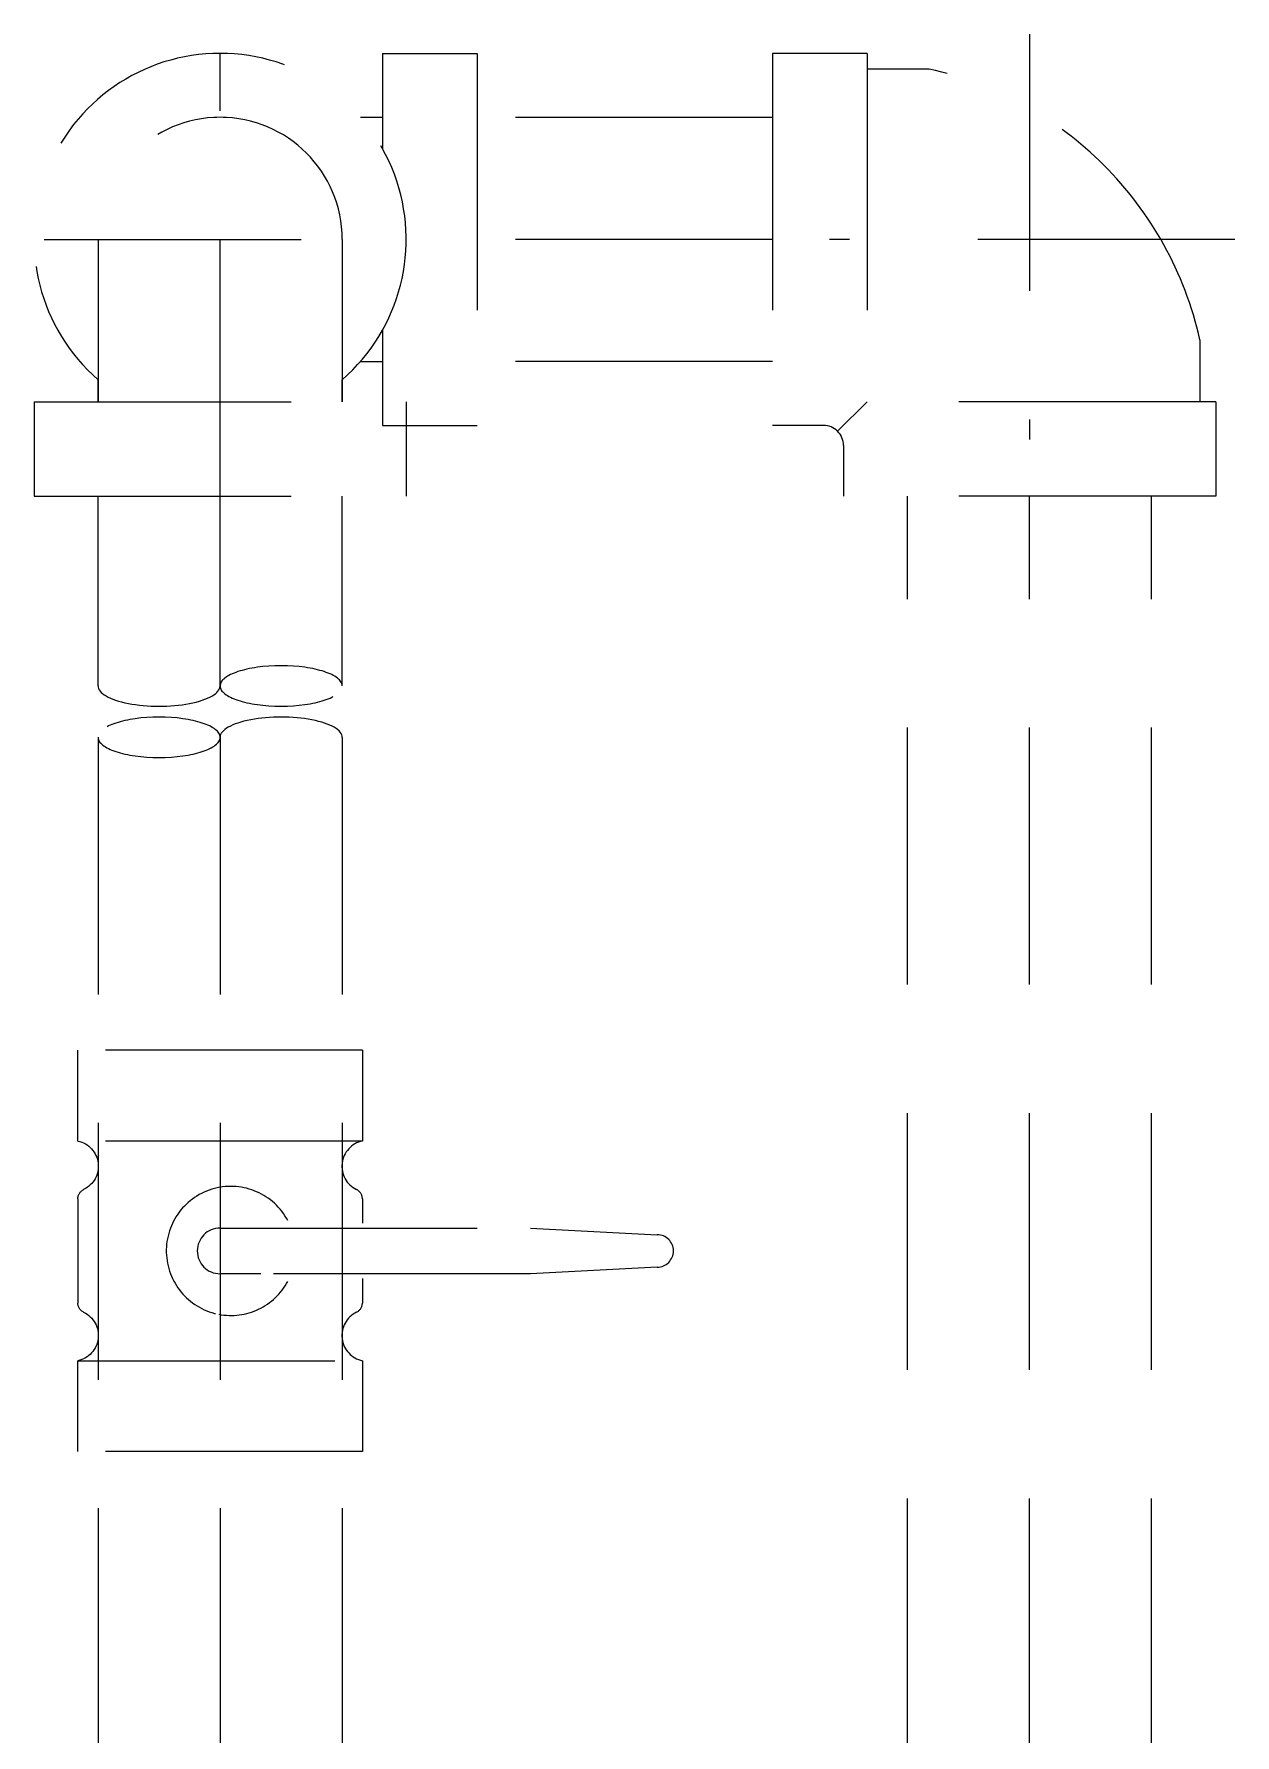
# Model space of a CAD drawing. Extents: x -32000 to 416743, y -254124 to 144214.
# Drawn here: x 254899 to 255195.8, y 64630.4 to 65050.7 of the extents above; entities that cross this region are included whole.
import ezdxf

# ---------------------------------------------------------------- set-up
doc = ezdxf.new("R2010")
doc.units = 0
doc.header["$LTSCALE"] = 10
doc.linetypes.add('XFM1Q40$0$HIDDEN', pattern=[9.525, 6.35, -3.175])
doc.layers.add('XFM1Q40$0$M-EQPM-MAU', color=22, linetype='Continuous')

# ---------------------------------------------------------------- blocks, each defined once
blk = doc.blocks.new('XFM1Q40')
at = {"layer": 'XFM1Q40$0$M-EQPM-MAU', "color": 252, "linetype": 'XFM1Q40$0$HIDDEN'}
for p, q in [((255145.01, 65050.74, 0), (255145.01, 64950.55, 0)), ((254945.01, 64936.5), (254945.01, 65045.97)), ((254985.16, 65045.97), (254985.16, 65022.4)), ((254985.16, 65045.97), (255008.51, 65045.97)), ((255008.51, 65045.97), (255008.51, 64954.03)), ((255081.51, 65045.97, 0), (255081.51, 64954.03, 0)), ((255104.86, 65045.97, 0), (255081.51, 65045.97, 0)), ((255104.86, 65045.97, 0), (255104.86, 64959.85, 0)), ((255120.19, 65042.07, 0), (255104.86, 65042.07, 0)), ((254979.7, 65030.16, 0), (254985.16, 65030.16, 0)), ((255081.51, 65030.15, 0), (255008.51, 65030.15, 0)), ((254901.51, 65000), (254988.5, 65000)), ((254914.84, 65000, 0), (254914.84, 64959.85, 0)), ((254975.17, 65000, 0), (254975.17, 64959.85, 0)), ((255081.51, 65000, 0), (255008.51, 65000, 0)), ((255195.76, 65000, 0), (255095.56, 65000, 0)), ((254985.16, 64977.6), (254985.16, 64954.03)), ((255187.09, 64975.17, 0), (255187.09, 64959.85, 0)), ((254979.7, 64969.84, 0), (254985.16, 64969.84, 0)), ((255081.51, 64969.85, 0), (255008.5, 64969.85, 0)), ((254914.84, 64959.85), (254914.84, 64965.3)), ((254914.84, 64959.85), (254914.84, 64965.3)), ((254975.17, 64959.85), (254975.17, 64965.3)), ((254899.03, 64959.85), (254990.98, 64959.85)), ((254899.03, 64959.85), (254899.03, 64936.5)), ((254990.98, 64959.85), (254990.98, 64936.5)), ((255097.57, 64952.56, 0), (255104.86, 64959.85, 0)), ((255190.99, 64959.85, 0), (255104.86, 64959.85, 0)), ((255190.99, 64959.85, 0), (255190.99, 64936.5, 0)), ((254985.16, 64954.03), (255008.51, 64954.03)), ((255094.04, 64954.03, 0), (255081.51, 64954.03, 0)), ((255099.04, 64949.03, 0), (255099.04, 64936.5, 0)), ((254899.03, 64936.5), (254990.98, 64936.5)), ((254914.85, 64889.66), (254914.85, 64936.5)), ((254945.01, 64889.66), (254945.01, 64936.5)), ((254975.16, 64889.66), (254975.16, 64936.5)), ((255190.99, 64936.5, 0), (255099.04, 64936.5, 0)), ((255114.86, 64530.07, 0), (255114.86, 64936.5, 0)), ((255145.01, 64530.07, 0), (255145.01, 64936.5, 0)), ((255175.16, 64530.07, 0), (255175.16, 64936.5, 0)), ((254914.86, 64876.89, 0), (254914.86, 64607.36, 0)), ((254945.01, 64876.89, 0), (254945.01, 64607.36, 0)), ((254975.16, 64876.89, 0), (254975.16, 64607.36, 0)), ((254909.86, 64777.15), (254909.86, 64799.6)), ((254980.16, 64799.6), (254909.86, 64799.6)), ((254980.16, 64799.6), (254980.16, 64777.15)), ((254980.16, 64777.15), (254909.86, 64777.15)), ((254909.86, 64762.88), (254909.86, 64737.12)), ((254980.16, 64762.88), (254980.16, 64756.83)), ((254945.01, 64755.65), (254956.3, 64755.65)), ((254945.01, 64755.65), (255021.7, 64755.65)), ((255021.7, 64755.65), (255053, 64754.01)), ((254955.1, 64744.35), (254945.01, 64744.35)), ((255021.7, 64744.35), (254955.1, 64744.35)), ((254980.16, 64743.17), (254980.16, 64737.12)), ((255053, 64745.99), (255021.7, 64744.35)), ((254909.86, 64700.4), (254909.86, 64722.85)), ((254909.86, 64722.85), (254980.16, 64722.85)), ((254980.16, 64722.85), (254980.16, 64700.4)), ((254980.16, 64700.4), (254909.86, 64700.4))]:
    blk.add_line(p, q, dxfattribs=at)
for centre, radius, start, end in [((254945.01, 65000), 45.97, 311.0014, 228.9986), ((255100.9, 64955.88, 0), 88.32, 12.6152, 77.3848), ((254945.01, 65000), 30.16, 0, 180), ((255094.04, 64949.03, 0), 5, 0, 90), ((254947.66, 64750), 15.95, 28.1429, 257.8685), ((254945.01, 64750), 5.65, 90, 270), ((255053, 64750), 4.01, 270, 90), ((254947.66, 64750), 15.95, 259.1579, 331.8571)]:
    blk.add_arc(centre, radius, start, end, dxfattribs=at)
at = {"layer": 'XFM1Q40$0$M-EQPM-MAU', "color": 252, "linetype": 'XFM1Q40$0$HIDDEN', "extrusion": (0, 0, -1)}
for centre, major_axis in [((254960.08, 64889.62, 0), (15.08, 0)), ((254929.93, 64876.93, 0), (-15.08, 0))]:
    blk.add_ellipse(centre, major_axis=major_axis, ratio=0.331651, dxfattribs=at)
at = {"layer": 'XFM1Q40$0$M-EQPM-MAU', "color": 252, "linetype": 'XFM1Q40$0$HIDDEN'}
for centre, major_axis, ratio, start_param, end_param in [((254929.93, 64889.62, 0), (-15.08, 0), 0.331651, -0.006585, 3.141593), ((254960.09, 64876.93, 0), (-15.08, 0), 0.331651, 3.135007, 6.283185), ((254981.48, 64770.91), (-4.51, -4.51), 1, 4.134987, 6.622591), ((254977.64, 64762.88), (-1.78, 1.78), 1, 3.926991, 5.051795), ((254981.48, 64729.09), (-4.51, -4.51), 1, 4.372983, 6.860587), ((254977.64, 64737.12), (-1.78, -1.78), 1, 1.23139, 2.356194)]:
    blk.add_ellipse(centre, major_axis=major_axis, ratio=ratio, start_param=start_param, end_param=end_param, dxfattribs=at)
at = {"layer": 'XFM1Q40$0$M-EQPM-MAU', "color": 252, "linetype": 'XFM1Q40$0$HIDDEN', "extrusion": (0, 0, -1)}
for centre, major_axis, start_param, end_param in [((254908.54, 64770.91), (-4.51, 4.51), 0.993395, 3.480999), ((254912.38, 64762.88), (-1.78, 1.78), -0.785398, 0.339406), ((254912.38, 64737.12), (-1.78, 1.78), 4.372983, 5.497787), ((254908.54, 64729.09), (-4.51, 4.51), 1.23139, 3.718994)]:
    blk.add_ellipse(centre, major_axis=major_axis, ratio=1, start_param=start_param, end_param=end_param, dxfattribs=at)

msp = doc.modelspace()

# ---------------------------------------------------------------- block references
msp.add_blockref('XFM1Q40', (0, 0))

doc.saveas('drawing.dxf')
